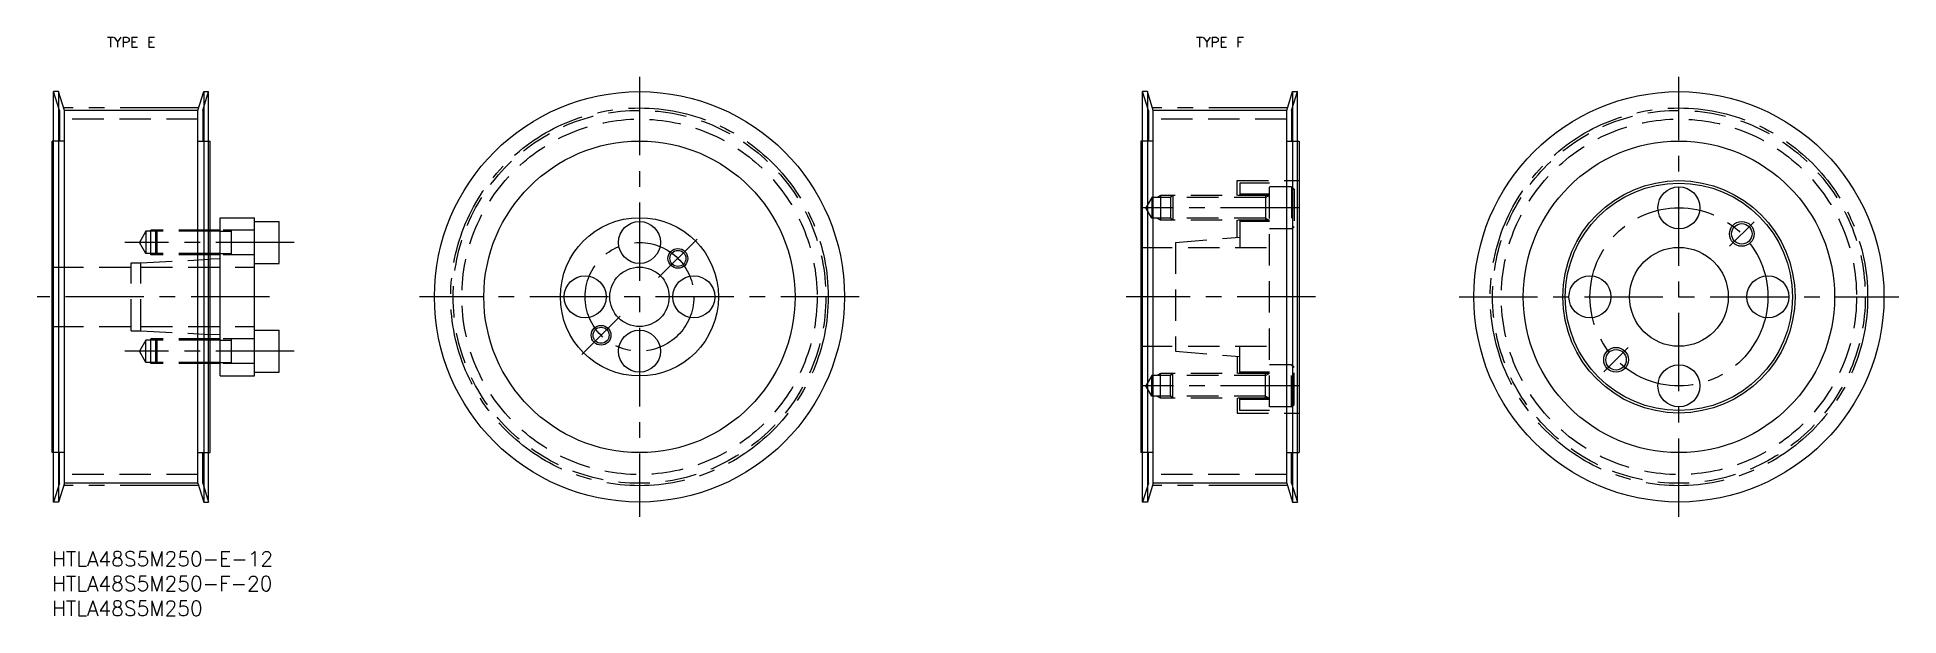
# Model space of a CAD drawing. Extents: x -3 to 374, y -13 to 104.
import ezdxf
from ezdxf.enums import TextEntityAlignment as Align

# ---------------------------------------------------------------- set-up
doc = ezdxf.new("R2010")
doc.units = 0
doc.header["$LTSCALE"] = 0.5
doc.linetypes.add('CENTER', pattern=[50.8, 31.75, -6.35, 6.35, -6.35])
doc.linetypes.add('DASHED', pattern=[19.05, 12.7, -6.35])
for name, color, linetype in [('MSM_CENTER', 1, 'CENTER'), ('MSM_CONTINUOUS', 7, 'CONTINUOUS'), ('MSM_DASHED', 4, 'DASHED'), ('MSM_NARROW', 5, 'CONTINUOUS'), ('MSM_PART_NUMBER', 7, 'CONTINUOUS')]:
    doc.layers.add(name, color=color, linetype=linetype)
doc.styles.add('MISUMI', font='txt.shx')
doc.styles.get("Standard").update_dxf_attribs({"font": 'txt.shx', "height": 3, "bigfont": 'bigfont.shx'})

# ---------------------------------------------------------------- blocks, each defined once
blk = doc.blocks.new('*U2')
at = {"layer": 'MSM_PART_NUMBER'}
blk.add_text('HTLA48S5M250-E-12', height=3, dxfattribs=at).set_placement((0, -3))
blk = doc.blocks.new('*U4')
at = {"layer": 'MSM_PART_NUMBER'}
blk.add_text('HTLA48S5M250-F-20', height=3, dxfattribs=at).set_placement((0, -8))
blk = doc.blocks.new('*U5')
at = {"layer": 'MSM_PART_NUMBER'}
blk.add_text('HTLA48S5M250', height=3, dxfattribs=at).set_placement((0, -13))

msp = doc.modelspace()

# ---------------------------------------------------------------- linework, layer by layer
at = {"layer": 'MSM_CENTER'}
for p, q in [((118.9, 96), (118.9, 7)), ((329.29, 7), (329.29, 96)), ((29.65, 89.7), (2.35, 89.7)), ((250.05, 89.7), (222.74, 89.7)), ((252.39, 69.5), (220.51, 69.5)), ((339.54, 61.75), (344.49, 66.7)), ((49, 62.5), (14.7, 62.5)), ((122.78, 55.39), (130.56, 63.17)), ((44, 51.5), (-3, 51.5)), ((163.4, 51.5), (74.4, 51.5)), ((255.73, 51.5), (217.4, 51.5)), ((284.79, 51.5), (373.79, 51.5)), ((107.23, 39.83), (115.01, 47.61)), ((49, 40.5), (14.7, 40.5)), ((319.04, 41.25), (314.09, 36.3)), ((252.39, 33.5), (220.51, 33.5)), ((29.65, 13.31), (2.35, 13.31)), ((250.05, 13.31), (222.74, 13.31))]:
    msp.add_line(p, q, dxfattribs=at)
for centre, radius in [((118.9, 51.5), 38.2), ((329.29, 51.5), 38.2), ((329.29, 51.5), 18), ((118.9, 51.5), 11)]:
    msp.add_circle(centre, radius, dxfattribs=at)
at = {"layer": 'MSM_CONTINUOUS'}
for p, q in [((0.3, 10), (0.3, 93)), ((1.3, 93), (0.3, 93)), ((1.3, 93), (1.3, 10)), ((2.5, 89.22), (1.3, 93)), ((29.5, 89.22), (30.7, 93)), ((30.7, 93), (30.7, 10)), ((30.7, 93), (31.7, 93)), ((31.7, 10), (31.7, 93)), ((220.7, 10), (220.7, 93)), ((221.7, 93), (220.7, 93)), ((221.7, 93), (221.7, 10)), ((222.9, 89.22), (221.7, 93)), ((249.9, 89.22), (251.1, 93)), ((251.1, 93), (251.1, 10)), ((251.1, 93), (252.1, 93)), ((252.1, 10), (252.1, 93)), ((2.5, 13.78), (2.5, 89.22)), ((29.5, 89.22), (2.5, 89.22)), ((29.5, 13.78), (29.5, 89.22)), ((222.9, 13.78), (222.9, 89.22)), ((249.9, 89.22), (222.9, 89.22)), ((249.9, 13.78), (249.9, 89.22)), ((0, 20), (0, 83)), ((0.3, 83), (0, 83)), ((31.7, 83), (32, 83)), ((32, 20), (32, 83)), ((220.4, 83), (220.4, 20)), ((220.7, 83), (220.4, 83)), ((252.1, 83), (252.4, 83)), ((252.4, 83), (252.4, 20)), ((34, 64.75), (32, 64.75)), ((34, 67.5), (41, 67.5)), ((34, 35.5), (34, 67.5)), ((41, 35.5), (41, 67.5)), ((41, 66.75), (46, 66.75)), ((46, 58.25), (46, 66.75)), ((34, 60.25), (32, 60.25)), ((34, 59.2), (32, 59.09)), ((41, 58.25), (46, 58.25)), ((34, 43.8), (32, 43.91)), ((34, 42.75), (32, 42.75)), ((41, 44.75), (46, 44.75)), ((46, 36.25), (46, 44.75)), ((34, 38.25), (32, 38.25)), ((34, 35.5), (41, 35.5)), ((41, 36.25), (46, 36.25)), ((0.3, 20), (0, 20)), ((31.7, 20), (32, 20)), ((220.7, 20), (220.4, 20)), ((252.1, 20), (252.4, 20)), ((2.5, 13.78), (1.3, 10)), ((29.5, 13.78), (2.5, 13.78)), ((29.5, 13.78), (30.7, 10)), ((222.9, 13.78), (221.7, 10)), ((249.9, 13.78), (222.9, 13.78)), ((249.9, 13.78), (251.1, 10)), ((1.3, 10), (0.3, 10)), ((30.7, 10), (31.7, 10)), ((221.7, 10), (220.7, 10)), ((251.1, 10), (252.1, 10))]:
    msp.add_line(p, q, dxfattribs=at)
for centre, radius in [((118.9, 51.5), 41.5), ((329.29, 51.5), 41.5), ((118.9, 51.5), 31.5), ((329.29, 51.5), 31.5), ((329.29, 51.5), 23.5), ((329.29, 51.5), 23), ((329.29, 69.5), 4.25), ((118.9, 51.5), 16), ((118.9, 62.5), 4.25), ((342.02, 64.23), 2.07), ((126.67, 59.28), 1.62), ((329.29, 51.5), 10), ((118.9, 51.5), 6), ((107.9, 51.5), 4.25), ((129.9, 51.5), 4.25), ((311.29, 51.5), 4.25), ((347.29, 51.5), 4.25), ((111.12, 43.72), 1.62), ((118.9, 40.5), 4.25), ((316.56, 38.77), 2.07), ((329.29, 33.5), 4.25)]:
    msp.add_circle(centre, radius, dxfattribs=at)
at = {"layer": 'MSM_DASHED'}
for p, q in [((1.5, 89.22), (0.3, 93)), ((30.5, 89.22), (31.7, 93)), ((221.9, 89.22), (220.7, 93)), ((250.9, 89.22), (252.1, 93)), ((1.5, 89.22), (1.5, 83)), ((29.5, 87.44), (2.5, 87.44)), ((30.5, 89.22), (30.5, 83)), ((221.9, 89.22), (221.9, 83)), ((249.9, 87.44), (222.9, 87.44)), ((250.9, 89.22), (250.9, 83)), ((2.5, 83), (0.3, 83)), ((29.5, 83), (31.7, 83)), ((222.9, 83), (220.7, 83)), ((249.9, 83), (252.1, 83)), ((224.39, 72), (223.64, 71.57)), ((246.39, 72), (224.39, 72)), ((224.39, 72), (224.39, 67)), ((226.83, 72), (226.39, 71.57)), ((226.83, 72), (226.83, 67)), ((239.89, 75), (252.4, 75)), ((239.89, 72), (239.89, 75)), ((246.39, 74.5), (240.39, 74.5)), ((240.39, 74.5), (240.39, 72)), ((246.39, 72.25), (240.39, 72.25)), ((245.59, 72), (245.59, 67)), ((245.59, 71.57), (246.34, 72)), ((246.39, 29.25), (246.39, 74.5)), ((250.89, 73.75), (246.39, 73.75)), ((250.89, 73.75), (250.89, 65.25)), ((250.89, 73.75), (251.39, 73.25)), ((251.39, 73.25), (251.39, 65.75)), ((222.59, 71.57), (221.4, 69.5)), ((222.59, 67.43), (221.4, 69.5)), ((226.39, 71.57), (222.59, 71.57)), ((222.59, 71.57), (222.59, 67.43)), ((245.59, 71.57), (226.39, 71.57)), ((226.39, 71.57), (226.39, 67.43)), ((19, 64.75), (17.7, 62.5)), ((19, 64.75), (19, 60.25)), ((32, 64.75), (19, 64.75)), ((20, 60), (20, 65)), ((32, 65), (20, 65)), ((21.25, 65), (21, 64.75)), ((21, 60.25), (21, 64.75)), ((21.25, 60), (21.25, 65)), ((41, 65), (34, 65)), ((34, 64.75), (36.33, 64.75)), ((36.33, 60), (36.33, 65)), ((245.59, 67.43), (222.59, 67.43)), ((224.39, 67), (223.64, 67.43)), ((246.39, 67), (224.39, 67)), ((226.83, 67), (226.39, 67.43)), ((239.89, 63.51), (239.89, 67)), ((240.39, 67), (240.39, 61.5)), ((246.39, 66.75), (240.39, 66.75)), ((245.59, 67.43), (246.34, 67)), ((250.89, 65.25), (246.39, 65.25)), ((250.89, 65.25), (251.39, 65.75)), ((19, 60.25), (17.7, 62.5)), ((220.4, 61.5), (246.39, 61.5)), ((227.39, 62.52), (240.39, 63.55)), ((227.39, 62.52), (227.39, 40.48)), ((0, 57.5), (16, 57.5)), ((16, 44.65), (16, 58.35)), ((16, 58.35), (18, 58.35)), ((18, 58.35), (32, 59.09)), ((18, 44.65), (18, 58.35)), ((18, 57.5), (41, 57.5)), ((32, 60.25), (19, 60.25)), ((32, 60), (20, 60)), ((21.25, 60), (21, 60.25)), ((34, 60.25), (36.33, 60.25)), ((41, 60), (34, 60)), ((0, 45.5), (16, 45.5)), ((18, 45.5), (41, 45.5)), ((16, 44.65), (18, 44.65)), ((19, 42.75), (17.7, 40.5)), ((18, 44.65), (32, 43.91)), ((32, 42.75), (19, 42.75)), ((19, 38.25), (19, 42.75)), ((20, 38), (20, 43)), ((32, 43), (20, 43)), ((21.25, 43), (21, 42.75)), ((21, 38.25), (21, 42.75)), ((21.25, 38), (21.25, 43)), ((41, 43), (34, 43)), ((34, 42.75), (36.33, 42.75)), ((36.33, 38), (36.33, 43)), ((220.4, 41.5), (246.39, 41.5)), ((240.39, 36), (240.39, 41.5)), ((19, 38.25), (17.7, 40.5)), ((32, 38.25), (19, 38.25)), ((32, 38), (20, 38)), ((21.25, 38), (21, 38.25)), ((34, 38.25), (36.33, 38.25)), ((41, 38), (34, 38)), ((227.39, 40.48), (240.39, 39.45)), ((239.89, 39.49), (239.89, 36)), ((250.89, 37.75), (246.39, 37.75)), ((250.89, 29.25), (250.89, 37.75)), ((250.89, 37.75), (251.39, 37.25)), ((222.59, 35.57), (221.4, 33.5)), ((222.59, 31.43), (222.59, 35.57)), ((245.59, 35.57), (222.59, 35.57)), ((224.39, 36), (223.64, 35.57)), ((246.39, 36), (224.39, 36)), ((224.39, 31), (224.39, 36)), ((226.83, 36), (226.39, 35.57)), ((226.39, 31.43), (226.39, 35.57)), ((226.83, 31), (226.83, 36)), ((246.39, 36.25), (240.39, 36.25)), ((245.59, 31), (245.59, 36)), ((245.59, 35.57), (246.34, 36)), ((251.39, 29.75), (251.39, 37.25)), ((222.59, 31.43), (221.4, 33.5)), ((226.39, 31.43), (222.59, 31.43)), ((224.39, 31), (223.64, 31.43)), ((246.39, 31), (224.39, 31)), ((245.59, 31.43), (226.39, 31.43)), ((226.83, 31), (226.39, 31.43)), ((239.89, 31), (239.89, 28)), ((240.39, 28.5), (240.39, 31)), ((246.39, 30.75), (240.39, 30.75)), ((245.59, 31.43), (246.34, 31)), ((239.89, 28), (252.4, 28)), ((246.39, 28.5), (240.39, 28.5)), ((250.89, 29.25), (246.39, 29.25)), ((250.89, 29.25), (251.39, 29.75)), ((2.5, 20), (0.3, 20)), ((1.5, 13.78), (1.5, 20)), ((29.5, 20), (31.7, 20)), ((30.5, 13.78), (30.5, 20)), ((222.9, 20), (220.7, 20)), ((221.9, 13.78), (221.9, 20)), ((249.9, 20), (252.1, 20)), ((250.9, 13.78), (250.9, 20)), ((29.5, 15.56), (2.5, 15.56)), ((249.9, 15.56), (222.9, 15.56)), ((1.5, 13.78), (0.3, 10)), ((30.5, 13.78), (31.7, 10)), ((221.9, 13.78), (220.7, 10)), ((250.9, 13.78), (252.1, 10))]:
    msp.add_line(p, q, dxfattribs=at)
for centre, radius in [((118.9, 51.5), 37.72), ((118.9, 51.5), 35.95), ((329.29, 51.5), 37.72), ((329.29, 51.5), 35.95)]:
    msp.add_circle(centre, radius, dxfattribs=at)
at = {"layer": 'MSM_NARROW'}
for p, q in [((34, 65), (32, 65)), ((34, 60), (32, 60)), ((34, 43), (32, 43)), ((34, 38), (32, 38))]:
    msp.add_line(p, q, dxfattribs=at)
for centre, radius in [((342.02, 64.23), 2.5), ((126.67, 59.28), 2), ((111.12, 43.72), 2), ((316.56, 38.77), 2.5)]:
    msp.add_circle(centre, radius, dxfattribs=at)

# ---------------------------------------------------------------- block references
at = {"layer": 'MSM_CONTINUOUS'}
for name in ['*U2', '*U4', '*U5']:
    msp.add_blockref(name, (0, 0), dxfattribs=at)

# ---------------------------------------------------------------- texts
at = {"layer": 'MSM_PART_NUMBER', "style": 'MISUMI'}
for s, p in [('TYPE E', (16, 103)), ('TYPE F', (236.4, 103))]:
    msp.add_text(s, height=2, dxfattribs=at).set_placement(p, align=Align.MIDDLE_CENTER)

doc.saveas('drawing.dxf')
